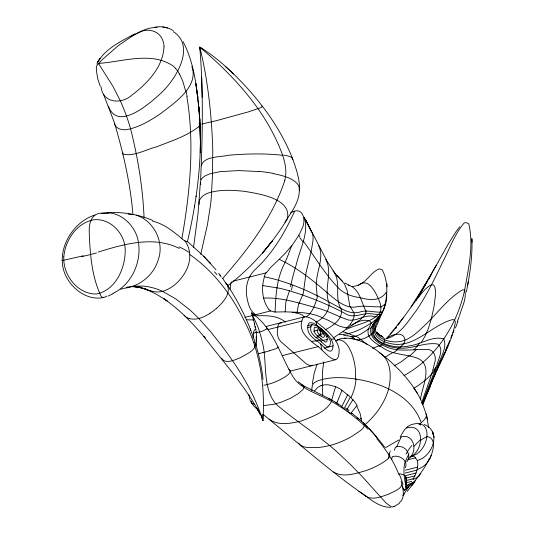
<?xml version="1.0" encoding="UTF-8"?>
<svg xmlns="http://www.w3.org/2000/svg" width="534" height="534" viewBox="0 0 534 534"><rect width="100%" height="100%" fill="white"/><g stroke="black" fill="none" stroke-linecap="round" stroke-linejoin="round"><path stroke-width="0.8" d="M187.227 241.335C187.975 242.376 185.218 241.221 184.871 240.834A40.818 29.77 -62.9 0 1 186.82 243.904C191.639 252.689 190.211 263.656 185.298 272.1C180.746 280.11 173.817 287.072 165.139 290.469C156.842 294.067 148.125 290.436 140.329 287.432M256.64 338.556L256.38 345.318M198.788 107.06L199.769 120.33L199.636 118.688L200.397 141.724L199.769 120.33L198.788 107.06C203.421 152.237 197.66 197.72 187.427 241.748M200.21 152.811L200.41 140.949M471.902 239.065C472.55 256.867 469.853 274.603 466.322 292.005M163.991 46.858C163.017 67.251 147.204 83.571 131.751 95.226C121.458 104.617 102.581 103.195 101.1 86.935M322.71 395.12L322.496 385.261L324.011 384.961A20.532 15.379 35.3 0 1 328.884 384.927L335.606 386.689A27.628 19.638 33.5 0 1 341.98 390.227L337.354 401.755M406.007 477.042L406.247 485.072C407.208 477.583 406.321 474.406 399.132 473.778M424.243 424.53C442.019 431.285 432.42 456.897 417.274 460.448L414.845 456.937L411.607 455.996C429.536 452.485 435.157 415.305 409.905 425.231C405.092 427.601 402.589 432.694 400.146 437.192C414.25 432.26 418.322 451.851 408.517 458.94M200.63 179.644C202.566 135.496 203.474 91.167 199.763 47.092C211.858 54.361 222.698 63.493 232.837 73.271L233.578 73.959C258.356 98.169 279.856 126.445 292.652 158.852C296.196 168.877 299.914 179.351 299.554 190.137M311.809 390.741L311.923 387.858M382.664 311.722C376.437 313.385 366.838 309.253 359.622 312.123C348.889 315.14 339.457 307.09 330.359 302.711C309.72 291.123 287.699 281.605 264.457 276.779C261.146 287.432 261.994 300.382 268.882 309.466M258.836 171.527L238.384 170.573L219.895 171.694L209.441 173.957L204.676 176.093L201.685 178.61L200.437 181.4L198.054 213.4L193.542 247.362M252.996 337.895L253.743 331.788A7.97 4.426 75.9 0 1 255.546 329.224M244.892 317.383L270.685 310.915L274.556 312.03L285.149 311.849L285.904 301.757L289.441 290.77C308.625 296.604 327.242 303.966 344.944 313.405C352.66 318.825 360.971 313.418 369.134 313.632C372.932 313.725 376.677 314.826 380.482 314.606C382.024 314.112 380.582 314.659 380.175 315.314C376.25 320.987 369.922 327.763 372.779 335.125C378.299 343.756 389.166 347.414 398.958 348.101C412.135 349.323 424.757 341.88 437.773 344.056C444.435 349.156 438.214 359.008 436.805 365.389C432.066 378.232 426.826 390.881 422.207 403.764M425.772 413.87L426.306 414.424C427.087 417.915 423.268 420.472 421.299 422.835C411.854 395.681 381.937 382.945 355.43 379.013C356.171 368.634 354.336 357.947 349.55 348.662C347.067 343.629 341.373 337.448 335.292 340.779M275.097 312.063C275.704 295.155 276.779 277.62 285.083 262.441C287.272 257.308 289.294 252.108 291.217 246.868C294.641 241.154 299.14 235.861 301.563 229.507C306.81 220.889 303.312 204.809 290.322 213.033M312.303 383.806L314.125 373.526L317.143 364.028M327.255 339.404L326.721 341.7L325.286 342.181L315.914 334.458L314.032 331.527L314.172 328.016A2.83 1.569 75.9 0 1 314.813 327.108C320.06 327.956 324.926 332.996 327.108 337.828A2.91 1.615 75.9 0 1 327.255 339.404L322.402 340.619M333.022 345.912C332.221 359.102 321.608 343.642 317.516 341.333C311.903 337.635 305.548 331.988 308.352 324.452A5.34 2.964 75.9 0 1 309.56 322.736C314.833 321.969 318.778 327.362 322.81 330.005C326.868 333.596 331.173 337.575 332.749 342.941A5.487 3.05 75.9 0 1 333.022 345.912L324.118 348.148M196.031 196.706L196.118 195.998M304.954 316.729L304.086 317.056A7.97 4.426 75.9 0 0 302.284 319.619C297.625 332.181 309.566 340.251 318.144 346.633C323.758 350.725 338.369 370.169 339.11 351.659A8.197 4.546 75.9 0 0 338.703 347.22C336.353 339.203 329.932 333.269 323.864 327.909C318.024 323.784 312.544 317.056 304.954 316.729L266.119 326.461M312.544 324.465L312.09 324.632A4.165 2.31 75.9 0 0 311.148 325.974C308.959 331.854 313.919 336.26 318.297 339.143C321.488 340.939 329.772 352.994 330.392 342.715A4.279 2.376 75.9 0 0 330.179 340.398C326.227 332.735 317.41 321.695 307.691 325.68M317.276 330.386C316.308 332.782 323.978 340.332 324.405 336.26A1.575 0.874 75.9 0 0 324.325 335.405C323.143 332.802 320.52 330.079 317.683 329.618A1.529 0.848 75.9 0 0 317.343 330.112L314.045 331.2M365.97 312.016L365.583 313.652M406.154 427.981C425.918 422.354 423.602 452.385 409.658 457.017M354.416 338.262L354.856 339.31L357.012 339.891A15.446 6.461 -32.1 0 0 359.335 339.811M229.914 289.321L230.748 285.229M391.789 459.086L392.223 456.777C398.744 454.174 408.757 460.381 405.246 467.771M182.721 239.312L181.874 238.645C190.091 191.94 194.73 143.713 186.86 96.627M420.465 399.732C421.62 387.364 434.129 364.842 417.081 358.06C406.314 354.209 394.139 354.843 384.146 348.715C377.952 344.19 366.771 339.524 368.08 330.306C368.253 327.395 373.246 323.264 369.895 321.041C362.005 318.317 354.943 323.19 348.762 327.369C339.657 328.764 332.195 321.194 323.904 318.524C311.909 312.156 298.292 312.31 285.149 311.849M467.577 285.69L468.245 281.905M194.376 206.925L194.543 206.017M323.738 361.945L322.523 371.437L322.523 385.294M420.592 473.805L415.078 480.607L404.865 489.938A1.929 1.475 -66.6 0 1 404.211 490.245L402.296 486.127M290.536 286.618C292.031 279.309 293.967 272.1 296.17 264.971C299.494 249.905 309.506 232.377 304.173 217.171L327.168 261.433L334.718 272.927L344.49 283.921L347.14 290.609L349.757 305.808L353.909 312.891A14.118 8.184 -49.4 0 1 354.169 313.972L353.995 317.116L352.18 321.401A16.073 8.891 -50.9 0 1 350.498 324.145M431.092 455.215C429.309 461.797 423.756 467.524 417.208 469.479L417.848 464.119L417.274 460.448M200.744 254.311L207.466 224.587L210.576 204.649A156.155 86.688 75.9 0 0 211.337 196.405L212.392 176.908L212.766 153.505A192.347 106.78 75.9 0 0 212.619 144.427C211.217 111.699 207.653 78.932 199.763 47.092L202.847 49.435M284.776 180.525C272.52 217.605 248.11 249.298 222.731 278.394M335.606 386.689L331.42 400.921M405.173 461.483C402.649 470.274 404.585 479.552 406.247 488.31C407.362 486.688 405.366 487.842 405.74 486.347M263.122 414.411C297.224 442.099 330.139 471.362 366.257 496.48C373.293 500.418 382.037 496.446 388.999 494.003C393.211 491.527 404.839 488.023 401.101 481.595M384.614 307.017C380.762 315.314 377.685 324.171 373.613 332.215M421.666 403.13C425.872 389.773 431.465 376.817 434.549 363.127C437.006 356.692 433.541 348.595 425.792 349.41C412.235 349.109 397.81 352.587 385.054 346.286C376.904 343.095 365.697 334.144 372.959 324.799C373.206 321.815 382.578 315.908 374.628 316.775C365.243 313.525 357.279 321.802 348.261 319.966C338.836 316.816 330.072 311.929 320.567 308.959C301.93 304.16 283.24 297.184 263.703 298.085M122.873 152.697L122.713 153.912C133.26 157.196 145.989 149.373 156.362 146.93C170.753 141.203 186.106 136.477 198.514 126.912M459.527 315.754C461.616 307.504 467.116 298.646 464.64 290.055C468.445 268.482 473.952 245.627 468.772 223.92L466.596 222.725L464.286 222.832C454.321 234.393 449.448 249.365 442.386 262.715C434.549 279.155 426.439 295.542 416.253 310.681C407.976 321.294 399.939 335.672 385.802 338.776M384.734 305.455C386.916 301.203 381.363 308.625 379.14 306.77C372.064 307.083 364.976 305.501 357.92 306.629C346.246 309.54 336.634 300.515 328.343 293.72C313.224 280.577 297.478 267.848 279.209 259.33L270.791 267.314L266.373 272.794L232.924 281.178M447.839 345.351L448.48 343.562M447.625 345.939L443.053 356.952L437.6 366.531L422.574 403.878M455.455 327.989L457.872 321.555M457.358 321.561L459.253 316.542M383.659 309.086C387.757 296.604 388.432 281.385 382.177 269.777L379.314 268.849C371.417 271.846 367.519 280.837 359.789 284.395A65.302 36.252 75.9 0 1 352.306 286.544M344.216 408.39L350.257 397.363M394.306 450.269L395.514 447.225C404.211 443.5 412.602 454.447 406.795 461.863M96.874 64C104.15 49.095 120.717 41.492 134.635 33.982M452.972 332.729L453.88 330.459M437.6 366.531C440.023 357.813 447.532 348.088 443.794 338.957C432.44 335.459 421.259 344.377 409.958 345.772C401.795 347.634 393.037 347.267 385.268 344.029C367.953 338.109 372.098 325.54 380.802 314.079M422.981 403.424L431.539 382.658M341.773 406.554L347.661 394.78M346.639 409.932L352.634 400.086M448.78 342.841L449.675 340.692M450.87 337.828L452.365 334.244M429.77 458.893C432.66 452.478 437.506 438.234 427.046 436.545M429.99 386.943C437.7 365.062 451.797 344.917 455.389 321.855L454.521 320.146L452.705 319.579C430.885 325.079 413.636 350.177 388.952 343.195C382.504 341.473 373.72 337.341 374.501 329.378C375.676 323.33 379.414 318.237 381.957 312.73M445.703 350.024L447.552 345.712M431.852 381.91L435.844 372.652M436.151 371.938L440.036 363.047M440.356 362.306L442.252 357.96M442.886 356.512L444.468 352.894M108.389 106.126C117.7 132.225 150.421 102.942 161.208 92.883C175.639 79.506 196.178 46.411 173.383 31.639M382.15 312.37L382.337 312.003L381.91 312.503M418.336 297.304L448.099 244.305L456.216 231.356L459.741 226.723M436.258 265.224L415.959 300.342L397.943 325.239M384.467 341.907C386.462 337.034 378.82 335.732 376.804 332.515L379.354 334.931L382.758 336.947M427.46 281.138L415.959 300.342C420.719 294.788 424.844 288.053 431.559 284.675L433.635 285.049L434.903 287.192L435.464 290.776L435.43 295.456L433.988 306.776L431.439 318.458L428.468 328.256L425.278 335.773L421.233 342.594M428.308 279.716L430.865 275.451L428.221 279.642M408.717 486.621L402.936 495.519L404.759 493.343M351.092 412.949L356.652 405.88L360.136 413.503L361.645 421.333M411.04 306.89L427.34 281.038M381.336 313.798L378.806 316.929L374.481 320.707M405.686 478.05L405.994 477.59L406.261 485.066M314.593 390.881L317.303 387.791A20.526 15.459 35.6 0 1 321.041 385.681M395.701 328.41L396.562 327.202L395.487 328.43M414.451 482.162L407.095 491.487M114.229 122.213C114.697 128.727 122.306 130.717 127.706 129.422C139.361 127.112 149.727 120.771 159.573 114.389C173.143 103.883 199.336 86.902 191.839 66.563M350.458 324.118L344.637 330.306L333.783 337.655M403.591 317.249L390.281 334.03M256.053 331.768L255.973 332.215L257.028 332.375M435.123 369.935C429.303 377.358 421.907 383.472 413.803 388.258M291.617 245.76L285.643 252.809L279.209 259.33M412.255 482.776L410.933 484.325M413.997 446.257L420.745 439.382M394.412 329.665L386.322 338.523M284.862 222.231C291.784 211.658 301.97 198.748 298.653 185.405C292.879 177.495 282.306 175.619 273.341 173.57M372.986 332.922L370.009 335.399L366.09 337.615A15.446 6.448 -31.9 0 1 363.12 338.816L359.355 339.784M374.461 323.27C382.297 315.127 387.624 303.979 386.563 292.505L386.202 292.298C380.535 301.183 369.408 300.422 360.477 297.665C352.033 296.677 343.629 293.787 337.775 287.345C324.418 273.381 314.74 256.447 303.205 241.028M410.012 485.326L404.211 490.245M373.573 324.191L372.959 324.799M419.631 475.447L416.106 478.077L413.122 479.278M216.597 308.338C222.618 302.685 231.068 294.154 227.431 285.116A34.263 17.181 -38.3 0 0 225.475 282.526M399.445 503.302L393.972 506.619M365.49 424.276C376.123 414.911 384.747 402.816 388.578 389.072C391.576 376.87 391.489 359.649 379.167 352.634M358.454 285.356C369.107 276.125 376.977 294.855 380.034 302.905C381.069 306.129 381.436 309.767 379.901 312.897C371.784 322.382 357.159 324.178 346.332 329.378M383.305 343.148L383.893 342.614A3.324 1.408 -31.9 0 0 384.433 341.914M400.46 346.913C402.296 345.351 404.265 343.596 404.845 341.159C405.493 330.679 391.295 333.897 386.449 338.81M399.399 502.668C404.979 498.549 403.41 490.713 402.015 484.925M408.964 355.851L401.181 361.818L394.072 365.93M368.687 328.644C362.94 333.062 355.223 338.843 347.661 335.612M405.893 487.422L409.872 483.664L413.256 482.569L412.482 482.723M227.497 285.984C251.434 267.661 271.579 244.639 287.312 218.973C292.171 198.134 258.256 193.769 244.432 191.326C232.59 190.104 220.255 189.343 208.721 192.887C203.788 194.436 198.081 198.581 199.215 204.442M393.979 506.339L392.737 506.993L391.175 506.759L386.202 503.155L361.798 476.121L350.297 464.4A451.263 250.513 75.9 0 0 343.002 457.504C322.423 437.339 297.311 422.714 275.724 403.851C261.54 386.209 267.861 361.178 261.92 340.498A51.885 28.803 75.9 0 0 260.512 334.918L258.997 330.032A50.37 27.962 75.9 0 0 257.582 326.114L251.554 312.871C272.7 327.249 279.569 353.334 291.684 374.434C297.592 386.356 310.741 391.128 321.969 396.502C339.07 404.618 354.663 415.819 368.033 429.202M397.65 349.082L396.822 349.697M382.571 343.709L381.203 344.577M358.968 419.777L361.304 418.195M392.857 352.5L385.214 357.119M306.342 316.902C312.443 312.604 315.14 304.634 317.189 297.778C317.189 292.305 315.647 286.871 316.502 281.385C317.303 269.577 324.191 256.861 318.624 245.533M371.07 323.177C361.631 329.198 350.925 334.671 339.464 334.564M398.751 439.969L385.321 447.826M130.663 36.499C138.76 32.267 147.691 27.094 157.13 27.501M108.309 213.139A231.028 128.253 75.9 0 0 104.564 213.26C92.088 211.691 88.757 222.024 89.251 232.597C90.046 254.01 91.741 276.625 101.046 296.183A5.166 2.87 75.9 0 0 102.628 297.358L104.337 297.345L107.074 296.023M210.076 313.284C203.995 317.156 196.512 320.594 189.19 318.518M202.56 123.634L202.179 123.928L216.41 120.671L248.377 111.893L260.766 107.674L262.534 106.533L261.667 106.066M335.672 340.912L338.91 339.27A51.458 28.562 75.9 0 1 344.143 338.249C361.064 337.214 375.242 348.936 387.604 359.002C401.181 370.803 413.55 384.58 421.359 400.934M312.53 365.229L310.501 365.87L306.523 363.974L280.483 341.326L278.701 338.663L277.62 335.572L277.266 331.808L278.014 325.7A7.97 4.426 75.9 0 1 279.816 323.137L281.678 322.723M350.998 325.68L360.103 319.946L364.976 314.866A7.723 3.985 -35.5 0 0 365.576 313.652M325.032 329.925C332.475 326.127 342.621 319.432 341.52 309.7C333.476 297.939 342.247 281.952 332.949 270.845M315.808 322.115C323.17 319.005 329.318 311.429 329.111 303.212C323.137 288.974 333.316 272.874 325.713 259.364M379.253 345.645L372.585 348.375M113.075 293.687L108.389 295.99M403.918 375.642C435.711 358.107 457.171 325.166 464.64 290.055L462.604 289.828C446.958 299.013 436.458 314.706 423.188 326.808C415.926 333.797 407.589 341.48 396.916 341.827C387.657 342.301 373.506 337.802 375.342 326.301M113.061 293.346C132.572 284.121 142.765 259.564 137.779 238.932C133.78 223.439 117.974 209.482 101.32 213.533M94.852 215.022C69.76 223.112 52.719 256.207 68.045 279.796C75.374 291.557 89.525 300.649 103.743 297.458M269.436 350.818C271.486 349.73 278.207 348.815 278.121 346.9M321.061 385.702L322.496 385.261M98.109 252.081C123.968 244.111 153.331 235.521 179.257 248.39M264.977 352.1L262.855 352.634M253.423 333.209L255.846 332.602M267.981 329.558L301.964 321.041M307.744 327.529L310.982 326.715M319.826 329.278L321.448 328.877M319.499 330.773L321.114 330.366M317.149 336.106L320.38 335.299M316.201 340.899L319.439 340.091M282.546 355.557L318.144 346.633M290.549 371.043L335.853 359.682M407.869 459.774L415.766 457.798M405.453 470.187L417.641 467.13M405.293 473.037L417.074 470.087M405.56 475.647L416.186 472.984M405.546 478.25L414.978 475.881M406.608 480.433L413.47 478.711M405.82 482.869L411.694 481.401M406.261 485.306L408.997 484.618M83.377 255.779L62.111 260.612M263.789 385.274C271.332 383.953 278.554 380.949 285.022 376.87C287.159 375.469 292.912 371.671 288.981 369.228M258.383 353.528L259.157 353.401M319.125 334.284L323.517 333.81M315.988 337.334L319.072 337.001M326.468 336.213L327.949 336.053M311.596 341.346L316.836 340.785M331.173 339.257L334.491 338.903M154.88 27.134C161.094 26.106 167.89 27.06 173.17 30.632M126.304 287.279L135.356 286.124L142.571 286.077A142.498 79.105 75.9 0 1 162.483 291.284L175.699 298.826L189.49 309.62A203.214 112.814 75.9 0 1 198.775 318.511L210.222 331.22L221.029 344.784A340.358 188.949 75.9 0 1 232.437 360.63C245.326 379.087 256.093 399.132 262.895 420.645L262.808 414.457M263.896 405.506L273.248 404.412L280.717 402.369L290.282 398.371L298.199 393.732L303.165 389.359L304.173 386.803L303.385 385.575L298.306 381.83M107.621 212.799C123 211.624 138.526 214.548 152.731 220.415M128.213 214.194L133.286 214.434M246.688 319.793L253.804 319.926M266.646 328.043L267.814 328.383L263.042 330.866A8.864 1.756 -21.8 0 1 261.293 331.467L258.176 332.248A8.864 1.756 -21.9 0 1 257.028 332.375M344.143 338.249L345.992 338.296M390.481 507.3C378.032 507.474 368.627 497.334 358.808 491.187M132.766 286.771L140.469 287.239L134.668 286.671L143.139 288.367L152.07 291.464M284.749 180.505A35.177 24.297 70.9 0 0 285.316 177.615C286.745 170.112 284.989 162.449 282.66 155.314C264.71 153.251 246.528 153.712 228.559 155.26C220.609 157.25 203.935 155.861 201.278 165.794M292.138 312.297C296.403 312.984 301.45 313.358 304.327 316.949M355.43 379.013C345.171 377.545 334.618 376.864 324.392 378.986C319.939 380.235 311.662 381.389 312.083 387.577M343.656 335.239L347.5 335.926M262.695 285.577L280.47 288.413L289.441 290.77M167.576 27.995L162.783 26.934M328.797 398.811L330.933 399.512L331.861 400.754C326.468 411.894 312.41 416.567 301.496 420.939C291.264 423.442 278.121 426.079 269.149 419.13M350.771 338.289L353.448 338.943M152.584 221.149C163.938 223.813 173.143 231.309 181.874 238.645M345.571 332.475L357.94 337.301L367.452 344.71M380.795 336.12L381.857 336.44L378.653 334.377L376.263 331.928M139.467 287.125L143.139 288.367M254.831 404.605L251.661 403.07L250.8 400.934L251.387 401.888M301.556 384.754L330.005 399.098L338.196 403.831M136.137 215.109C154.046 220.896 164.873 242.523 158.084 260.265C153.325 275.557 139.467 286.524 123.734 288.347A210.242 116.712 75.9 0 0 120.724 289.335M348.428 285.149C359.936 288.707 360.964 302.057 365.99 311.102M357.9 418.296C368.273 426.232 376.637 436.759 384.627 447.045M349.79 285.577L344.944 283.053M145.128 288.6L157.089 294.601L167.182 300.949L163.858 298.7C179.638 309.64 193.034 323.537 205.303 338.209L203.961 336.62C223.252 362.052 245.3 385.908 260.232 414.317L256.967 407.956L260.205 414.311M337.314 403.697L338.616 404.465M350.791 336.333L355.284 339.531M285.483 322.156C277.887 315.707 267.848 315.541 258.483 315.741C250.139 313.578 247.943 303.405 246.701 296.023C245.226 286.151 248.123 275.544 255.866 268.909C272.941 252.949 284.962 232.504 294.514 211.377L294.775 211.891M189.81 254.551C213.28 270.925 231.242 294.287 243.758 319.839C260.272 350.718 265.224 386.042 262.895 420.645L262.074 418.102M363.04 422.561C368.453 427.754 355.11 433.561 352.433 436.078C341.78 442.245 329.892 446.598 317.556 447.525C311.415 447.372 302.324 448.961 298.513 442.98M351.913 413.309L358.608 418.616M388.885 453.82C392.163 456.543 386.529 459.867 384.567 461.443C379.013 465.207 372.886 468.071 366.611 470.407C356.438 473.318 343.228 478.157 333.616 471.963M199.289 122.987L200.143 124.142A55.85 8.304 -18.5 0 1 198.655 126.872M187.461 241.501L203.694 256.26L215.996 269.777M342.674 281.385L336.64 275.457L338.603 277.5M225.335 66.35L233.578 73.959M352.16 336.66L354.436 338.816M255.052 316.068L251.554 312.871L254.791 324.365M258.096 410.165L253.997 406.247L251.093 402.416M364.342 423.816L367.365 427.273M209.355 262.254L210.543 263.502L203.694 256.26M184.11 315.147L185.104 316.235A30.665 16.607 -38.7 0 0 189.163 318.558M218.693 273.328L220.475 275.464M376.844 438.774C385.955 449.515 393.952 461.416 398.878 474.686M175.713 68.519L177.769 71.182M298.7 235.32L299.834 236.696M292.071 158.144L292.819 159.586M252.068 402.836L252.822 403.784M432.807 434.049L433.628 435.163M222.638 278.267L225.902 283.447M365.903 495.959L366.257 496.48M227.063 284.442C245.713 312.911 259.264 345.411 263.015 379.407M414.13 388.245L417.221 393.097M255.199 343.175C256.574 350.584 245.807 354.109 240.781 357.48C235.534 359.582 225.301 364.856 221.69 358.234M179.598 74.133L182.735 81.081L185.725 91.341M311.369 231.409L305.388 219.594L312.53 233.572L313.071 236.682L312.997 240.787L311.035 252.121L306.082 272.514L303.339 293.093A17.402 9.385 -55.4 0 1 302.544 295.249L298.473 304.667L297.051 312.243A7.049 5.146 -62.1 0 1 296.791 313.078M183.062 41.692C194.056 62.385 196.572 86.301 199.022 109.243L195.831 83.317L197.894 97.775L197.52 94.952M421.813 401.888L426.406 414.631L428.615 427.627M250.166 328.897L250.74 330.246M96.774 69.921L96.233 67.725L97.001 65.255L102.047 59.828L118.301 45.604L131.764 36.439A322.029 178.77 75.9 0 1 140.596 31.793C148.125 28.102 158.598 30.985 162.129 38.915A48.854 28.028 -39.3 0 1 164.045 46.832M103.469 94.144L114.049 121.812M249.859 399.766L250.132 400.473M260.665 414.25L261.874 417.461M249.872 398.998L248.924 394.893M282.66 155.314C267.04 111.826 234.466 76.502 199.763 47.092L200.444 51.398M100.299 86.368L97.802 79.019L96.36 70.435M433.328 434.175L432.56 431.706L434.215 437.473M200.457 182.862L200.904 184.343M114.73 123.808C123.341 153.098 130.236 183.015 132.853 213.493M226.169 284.181L226.256 284.515M426.406 414.631L427.554 419.764M255.299 326.454L255.526 327.482M254.324 323.791L255.259 328.03M319.993 330.526L321.108 335.946M318.357 327.108L318.631 328.457M320.667 338.376L321.381 341.86M316.128 321.775L316.862 325.346M320.707 344.076L321.922 350.01M255.726 328.497L256.073 330.559M256.22 331.614L256.587 336.113M253.229 319.232L253.29 319.833M386.983 283.881L387.19 286.791M144.053 217.618C142.872 188.602 138.233 159.853 131.317 131.684A86.348 47.933 75.9 0 0 130.563 128.834A90.66 50.33 75.9 0 0 127.219 118.214L125.183 112.594A134.575 74.707 75.9 0 0 120.31 100.746L112.767 86.061L98.45 63.406C122.333 61.871 151.649 51.03 173.33 66.136A26.166 20.853 85.6 0 1 175.679 68.566M471.869 238.364L472.043 242.042M201.665 77.116L202.192 97.495M256.327 341.473L256.287 336.36L256.3 341.353M405.626 461.383A32.954 19.084 -39.6 0 1 408.951 454.04M405.987 454.14A33.495 18.783 -40.2 0 1 411.881 445.429M421.006 440.17A10.326 4.706 -45.7 0 1 426.759 437.099M429.069 458.926A48.347 27.768 -47.7 0 1 419.063 475.106M368.847 428.535A302.01 223.853 -34.6 0 1 377.351 438.394M399.359 474.459A172.395 123.855 -26.5 0 1 403.003 484.545M347.574 410.846A77.236 12.816 -60.3 0 1 348.121 410.706M345.344 408.089A35.785 17.048 16.9 0 1 349.082 410.379M347.107 411.013A48.007 18.77 20.1 0 1 350.838 413.49M350.498 397.216A39.302 28.763 32.2 0 1 352.887 399.973M347.781 394.686A40.41 28.716 33.2 0 1 350.384 397.283M355.998 378.9A47.399 36.946 -44.5 0 1 350.992 397.503M420.492 423.222A44.709 6.615 -32.1 0 1 418.956 424.617M420.004 423.609A48.16 36.492 -77.5 0 1 420.418 425.144M343.128 331.908A70.441 40.184 79.8 0 1 345.565 332.435M374.628 320.687A22.027 5.794 -29.1 0 1 371.19 323.197M374.447 324.425A19.538 5.527 -36.1 0 1 369.748 328.871M381.51 345.291A15.533 6.862 -32.2 0 1 379.314 346.479M397.263 349.937A65.575 25.852 -31.2 0 1 393.238 352.8M416.28 349.576A39.516 14.178 -33.7 0 1 409.678 355.991M417.208 346.119A43.12 14.498 -34.4 0 1 413.837 349.81M292.398 285.189A22.742 9.105 -64.7 0 1 291.41 289.942M383.666 343.315A5.734 3.091 -30.4 0 1 382.851 343.963M398.851 348.055A40.691 15.86 -31.2 0 1 397.55 349.029M400.413 346.9A23.403 9.292 -31.1 0 1 398.911 348.081M419.684 342.901A52.919 20.486 -31.7 0 1 417.248 345.979M436.018 367.038A73.725 23.449 -31.3 0 1 433.441 370.396M264.17 276.492A31.406 20.312 72.5 0 1 266.179 272.534M366.037 311.075A13.143 6.435 -39.3 0 1 366.037 311.983M373.132 332.569A8.718 0.874 -42.7 0 1 372.512 333.249M422.688 404.932A142.985 16.874 -70 0 1 429.977 387.103M299.654 237.61A75.107 32.36 66.1 0 1 302.952 241.895M230.388 284.729A31.352 15.172 77.4 0 1 231.462 281.792M81.502 256.694A118.161 13.196 -18.4 0 0 88.791 254.945A118.161 13.19 -18.4 0 0 96.474 252.989M219.681 275.11A11.675 0.814 51 0 1 221.189 277.033M214.448 271.913A23.469 8.077 48.3 0 1 216.978 274.65M283.581 155.134A55.443 8.878 -5.4 0 1 292.358 158.117M186.012 91.261A93.583 66.99 80 0 1 187.147 96.567M177.729 71.222A33.395 25.532 81.9 0 1 179.551 74.173M185.058 241.048A12.829 1.862 45 0 1 182.908 239.579M179.07 246.895A180.879 80.354 73.3 0 1 189.69 252.702M216.544 308.285A30.665 16.127 -39.6 0 1 210.049 313.211M254.171 342.394A23.803 7.85 -28.2 0 1 254.745 342.755M259.05 171.401A84.245 25.085 -4.1 0 1 273.602 173.463M270.685 310.948A13.53 8.117 84.5 0 1 268.869 309.506M373.76 323.457A25.005 6.542 -35.7 0 1 372.879 324.338M415.405 480.673A25.605 22.608 -61 0 1 411.681 485.606M417.047 469.513A21.227 12.736 -57.2 0 1 412.989 479.198M411.127 455.716A8.384 5.627 -48.1 0 1 411.714 455.649M396.822 446.624A39.329 10.286 -62.2 0 1 401.074 437.413M388.498 458.339A38.675 22.001 -50.1 0 1 390.261 451.01M356.872 418.009A32.874 11.748 -50.6 0 1 357.907 418.282M353.161 399.832A42.446 32.427 29.8 0 1 357.186 405.733M351.025 413.236A52.786 12.122 -56.4 0 1 351.926 413.283M341.873 390.374A34.944 24.264 33.6 0 1 347.5 394.9M337.415 401.581A9.418 0.374 -68.3 0 1 336.734 403.137A18.697 9.145 28.8 0 0 335.432 402.436M338.696 404.392A22.455 8.651 28.8 0 1 341.259 406.074M341.934 406.841A28.242 11.501 28.3 0 1 343.749 408.203M344.844 409.178A32.441 15.059 26.5 0 1 345.131 409.418M269.483 350.778A25.592 4.179 -20.4 0 1 265.044 352.046M262.775 352.68A25.592 4.225 -20.5 0 1 259.07 353.448M63.8 256.854C62.785 274.836 77.53 294.428 96.427 294.007C116.258 290.182 125.971 266.907 125.163 248.477C124.255 232.817 109.951 217.992 93.73 219.788C76.636 222.885 65.201 240.353 63.8 256.854M100.098 58.219L97.749 61.837L100.098 58.219M272.387 240.834L262.541 252.976L272.387 240.834"/></g></svg>
